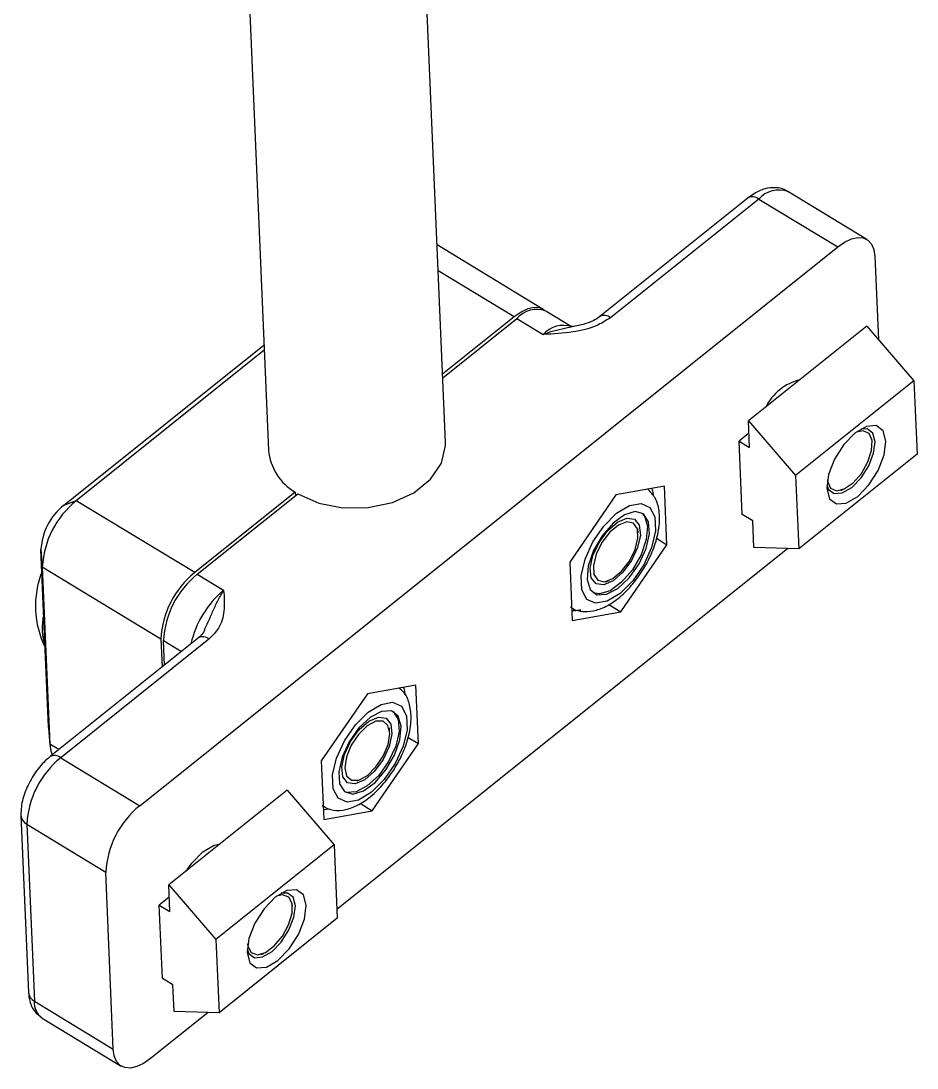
# Model space of a CAD drawing. Header units: millimetres. Extents: x -206 to 279, y 0 to 384.
# Drawn here: x -77.04 to -60.18, y 211.47 to 231.18 of the extents above; entities that cross this region are included whole.
import ezdxf

# ---------------------------------------------------------------- set-up
doc = ezdxf.new("R2010")
doc.units = ezdxf.units.MM

msp = doc.modelspace()

# ---------------------------------------------------------------- linework, layer by layer
at = {"color": 7, "linetype": 'Continuous', "lineweight": 25}
for p, q in [((-69.0529, 223.2393), (-69.904, 243.238)), ((-73.1304, 240.6551), (-72.3832, 223.0976)), ((-61.1206, 227.0634), (-62.6075, 227.9664)), ((-63.3551, 227.848), (-66.147, 225.6131)), ((-63.1569, 227.8259), (-65.9488, 225.5909)), ((-63.1569, 227.8259), (-61.6701, 226.9229)), ((-74.8099, 216.4041), (-61.6701, 226.9229)), ((-67.2116, 225.7459), (-69.2113, 226.9603)), ((-60.9716, 226.7436), (-60.905, 225.1788)), ((-66.6664, 225.4148), (-67.162, 225.7158)), ((-67.7611, 225.6054), (-69.1077, 224.5273)), ((-69.1049, 224.4599), (-67.7115, 225.5753)), ((-67.7115, 225.5753), (-67.2159, 225.2743)), ((-66.6703, 225.4154), (-66.6677, 225.4151)), ((-61.1238, 225.4316), (-63.3509, 223.6487)), ((-61.1238, 225.4316), (-60.2352, 224.4049)), ((-76.2422, 222.0585), (-72.4676, 225.0802)), ((-72.4634, 224.9809), (-76.0045, 222.1461)), ((-60.2352, 224.4049), (-62.4623, 222.6221)), ((-60.2352, 224.4049), (-60.1764, 223.0241)), ((-63.3509, 223.6487), (-62.4623, 222.6221)), ((-63.3296, 223.1488), (-63.3509, 223.6487)), ((-63.3411, 223.4187), (-63.5279, 223.2692)), ((-63.4691, 221.8884), (-63.5279, 223.2692)), ((-63.5279, 223.2692), (-63.3296, 223.1488)), ((-61.021, 223.2521), (-61.0253, 223.3083)), ((-60.1764, 223.0241), (-62.4035, 221.2413)), ((-62.4623, 222.6221), (-62.4035, 221.2413)), ((-64.9328, 222.4177), (-65.847, 222.2544)), ((-64.886, 221.3181), (-64.9328, 222.4177)), ((-61.6143, 222.3384), (-61.5625, 222.3605)), ((-71.8803, 222.3078), (-73.7742, 220.7917)), ((-73.7246, 220.7616), (-71.8316, 222.277)), ((-71.8803, 222.3078), (-71.8774, 222.2403)), ((-65.847, 222.2544), (-66.7145, 220.9915)), ((-76.0045, 222.1461), (-76.2422, 222.0585)), ((-73.7742, 220.7917), (-76.0045, 222.1461)), ((-63.2709, 221.768), (-63.4691, 221.8884)), ((-63.2496, 221.268), (-63.2709, 221.768)), ((-65.4275, 221.5387), (-65.4334, 221.6153)), ((-65.0839, 221.4383), (-64.886, 221.3181)), ((-76.6673, 221.2258), (-76.6422, 220.8971)), ((-76.5255, 217.8929), (-76.6673, 221.2258)), ((-62.6089, 221.2478), (-71.0962, 214.4534)), ((-65.7534, 220.0552), (-64.886, 221.3181)), ((-62.4035, 221.2413), (-63.2496, 221.268)), ((-66.7145, 220.9915), (-66.6677, 219.8919)), ((-74.4119, 219.5426), (-76.6422, 220.8971)), ((-76.6422, 220.8971), (-76.5004, 217.5641)), ((-73.7246, 220.7616), (-73.229, 220.4606)), ((-66.0397, 220.6169), (-65.969, 220.6471)), ((-65.9756, 220.1901), (-65.7534, 220.0552)), ((-66.6677, 219.8919), (-65.7534, 220.0552)), ((-73.7031, 219.5642), (-76.4949, 217.3292)), ((-73.5049, 219.542), (-76.2967, 217.307)), ((-74.4119, 219.5426), (-74.3895, 219.0147)), ((-74.3428, 219.0521), (-74.3624, 219.5125)), ((-69.6097, 218.6737), (-70.5239, 218.5104)), ((-69.5629, 217.5742), (-69.6097, 218.6737)), ((-70.5239, 218.5104), (-71.3913, 217.2475)), ((-76.5255, 217.8929), (-76.5004, 217.5641)), ((-76.5246, 217.8771), (-76.5255, 217.8929)), ((-76.5246, 217.8771), (-76.499, 217.5404)), ((-70.1044, 217.7947), (-70.1102, 217.8713)), ((-69.755, 217.6908), (-69.5629, 217.5742)), ((-70.4303, 216.3112), (-69.5629, 217.5742)), ((-76.2967, 217.307), (-74.8099, 216.4041)), ((-71.3913, 217.2475), (-71.3445, 216.1479)), ((-70.7166, 216.8729), (-70.6459, 216.9031)), ((-72.0365, 216.6956), (-74.2636, 214.9127)), ((-72.0365, 216.6956), (-71.1479, 215.6689)), ((-70.6597, 216.4505), (-70.4303, 216.3112)), ((-71.233, 216.3399), (-71.3522, 216.327)), ((-71.3445, 216.1479), (-70.4303, 216.3112)), ((-77.0448, 216.2221), (-76.903, 212.8891)), ((-76.9345, 216.058), (-75.4476, 215.155)), ((-76.9345, 216.058), (-76.7926, 212.725)), ((-71.1479, 215.6689), (-73.375, 213.8861)), ((-71.1479, 215.6689), (-71.0892, 214.2881)), ((-75.3058, 211.822), (-75.4476, 215.155)), ((-74.2636, 214.9127), (-73.375, 213.8861)), ((-74.2423, 214.4128), (-74.2636, 214.9127)), ((-74.2538, 214.6827), (-74.4406, 214.5332)), ((-74.3818, 213.1524), (-74.4406, 214.5332)), ((-74.4406, 214.5332), (-74.2423, 214.4128)), ((-71.9337, 214.5161), (-71.938, 214.5723)), ((-71.0892, 214.2881), (-73.3162, 212.5053)), ((-73.375, 213.8861), (-73.3162, 212.5053)), ((-72.527, 213.6024), (-72.4752, 213.6245)), ((-74.1836, 213.032), (-74.3818, 213.1524)), ((-74.1623, 212.532), (-74.1836, 213.032)), ((-76.7926, 212.725), (-75.3058, 211.822)), ((-73.5216, 212.5118), (-74.6073, 211.6427)), ((-73.3162, 212.5053), (-74.1623, 212.532)), ((-76.6436, 212.4051), (-75.1567, 211.5022))]:
    msp.add_line(p, q, dxfattribs=at)
at = {"color": 8, "linetype": 'Continuous', "lineweight": 25}
for p, q in [((-67.7611, 225.6054), (-69.1905, 226.4735)), ((-74.3624, 219.5125), (-74.0242, 219.3071)), ((-76.3304, 217.4609), (-76.5004, 217.5641))]:
    msp.add_line(p, q, dxfattribs=at)
at = {"color": 7, "linetype": 'Continuous', "lineweight": 25, "flags": 128}
for points in [[(-61.6701, 226.9229), (-61.5392, 227.0135), (-61.4121, 227.0732), (-61.2938, 227.0997), (-61.1888, 227.0919), (-61.1011, 227.0502), (-61.0341, 226.9762), (-60.9903, 226.8726), (-60.9716, 226.7436)], [(-67.1877, 225.7294), (-67.192, 225.7327), (-67.2797, 225.7744), (-67.3848, 225.7822), (-67.5031, 225.7557), (-67.6301, 225.696), (-67.7611, 225.6054)], [(-60.7626, 223.2688), (-60.8147, 223.4626), (-60.9436, 223.5591), (-61.1297, 223.5435), (-61.3447, 223.4183), (-61.5558, 223.2024), (-61.731, 222.9288), (-61.8435, 222.6391), (-61.8761, 222.3774), (-61.8241, 222.1835), (-61.6952, 222.0871), (-61.509, 222.1027), (-61.294, 222.2279), (-61.0829, 222.4438), (-60.9078, 222.7174), (-60.7953, 223.0071), (-60.7626, 223.2688)], [(-61.8651, 222.5388), (-61.8622, 222.5152), (-61.8065, 222.3854), (-61.6954, 222.3337), (-61.546, 222.3679), (-61.3809, 222.4829), (-61.2253, 222.6612), (-61.1029, 222.8755), (-61.0323, 223.0934), (-61.0243, 223.2815), (-61.0801, 223.4113), (-61.1911, 223.463), (-61.3187, 223.4384)], [(-60.9663, 223.2568), (-61.0094, 223.417), (-61.116, 223.4968), (-61.2343, 223.4945)], [(-71.8316, 222.277), (-71.4374, 222.1011), (-70.985, 222.0117), (-70.5109, 222.016), (-70.0536, 222.1137), (-69.6501, 222.2968), (-69.3332, 222.5505), (-69.1284, 222.8543), (-69.0525, 223.1835), (-69.0529, 223.2393)], [(-61.8759, 222.438), (-61.844, 222.3595), (-61.7374, 222.2797), (-61.5835, 222.2926), (-61.4057, 222.3962), (-61.2312, 222.5746), (-61.0864, 222.8009), (-60.9934, 223.0404), (-60.9663, 223.2568)], [(-66.427, 221.0428), (-66.2781, 221.3694), (-66.0716, 221.6701), (-65.8323, 221.9087), (-65.5892, 222.0563), (-65.3715, 222.0952), (-65.2055, 222.0207), (-65.1113, 221.8417), (-65.1001, 221.5799), (-65.1734, 221.2668), (-65.3223, 220.9402), (-65.5289, 220.6395), (-65.7682, 220.4009), (-66.0113, 220.2533), (-66.229, 220.2144), (-66.395, 220.2889), (-66.4892, 220.4679), (-66.5003, 220.7297), (-66.427, 221.0428)], [(-65.2763, 221.2484), (-65.2135, 221.5245), (-65.2301, 221.7507), (-65.3236, 221.8963), (-65.4815, 221.9419), (-65.6824, 221.8811), (-65.8993, 221.7222), (-66.1028, 221.4868), (-66.2654, 221.2064), (-66.3652, 220.9191), (-66.3887, 220.6637), (-66.3327, 220.4745), (-66.2048, 220.3773), (-66.0223, 220.385), (-65.8098, 220.4967), (-65.596, 220.6973), (-65.4097, 220.9597), (-65.2763, 221.2484)], [(-66.278, 221.114), (-66.1625, 221.3601), (-66.0004, 221.5803), (-65.8164, 221.7409), (-65.6386, 221.8176), (-65.4941, 221.7985), (-65.4047, 221.6867), (-65.3843, 221.4992), (-65.4357, 221.2645), (-65.5513, 221.0183), (-65.7134, 220.7981), (-65.8974, 220.6375), (-66.0751, 220.5609), (-66.2197, 220.5799), (-66.309, 220.6917), (-66.3295, 220.8792), (-66.278, 221.114)], [(-65.3617, 221.9195), (-65.3055, 221.858), (-65.2496, 221.6689), (-65.2731, 221.4134), (-65.3728, 221.1261), (-65.5355, 220.8458), (-65.7389, 220.6103), (-65.9558, 220.4514), (-66.1567, 220.3907), (-66.2766, 220.413)], [(-65.7381, 220.818), (-65.5903, 221.0104), (-65.4819, 221.2293), (-65.4296, 221.4415), (-65.4412, 221.6147), (-65.515, 221.7224), (-65.6398, 221.7483), (-65.7966, 221.6884), (-65.9615, 221.5518), (-66.1093, 221.3594), (-66.2177, 221.1405), (-66.27, 220.9283), (-66.2584, 220.7551), (-66.1846, 220.6474), (-66.0598, 220.6215), (-65.903, 220.6814), (-65.7381, 220.818)], [(-69.8503, 217.5228), (-69.9992, 217.1962), (-70.2058, 216.8955), (-70.445, 216.6569), (-70.6882, 216.5093), (-70.9059, 216.4704), (-71.0718, 216.5449), (-71.1661, 216.7239), (-71.1772, 216.9857), (-71.1039, 217.2988), (-70.955, 217.6254), (-70.7485, 217.9261), (-70.5092, 218.1647), (-70.266, 218.3123), (-70.0484, 218.3512), (-69.8824, 218.2767), (-69.7882, 218.0977), (-69.777, 217.8359), (-69.8503, 217.5228)], [(-71.0011, 217.3172), (-71.0638, 217.0411), (-71.0473, 216.815), (-70.9537, 216.6693), (-70.7958, 216.6237), (-70.5949, 216.6845), (-70.378, 216.8434), (-70.1746, 217.0789), (-70.012, 217.3592), (-69.9122, 217.6465), (-69.8887, 217.9019), (-69.9446, 218.0911), (-70.0725, 218.1883), (-70.2551, 218.1806), (-70.4676, 218.0689), (-70.6814, 217.8683), (-70.8676, 217.6059), (-71.0011, 217.3172)], [(-70.1126, 217.5205), (-70.2282, 217.2743), (-70.3903, 217.0541), (-70.5742, 216.8935), (-70.752, 216.8169), (-70.8966, 216.8359), (-70.9859, 216.9477), (-71.0064, 217.1352), (-70.9549, 217.37), (-70.8393, 217.6162), (-70.6772, 217.8363), (-70.4933, 217.9969), (-70.3155, 218.0736), (-70.1709, 218.0545), (-70.0816, 217.9427), (-70.0611, 217.7552), (-70.1126, 217.5205)], [(-70.0386, 218.1755), (-70.0382, 218.1753), (-69.9447, 218.0296), (-69.9282, 217.8034), (-69.9909, 217.5274)], [(-70.5239, 216.9758), (-70.362, 217.134), (-70.2252, 217.3389), (-70.1343, 217.5594), (-70.1031, 217.7618), (-70.1364, 217.9154), (-70.2291, 217.9967), (-70.3672, 217.9935), (-70.5295, 217.9061), (-70.6914, 217.7478), (-70.8282, 217.5429), (-70.9191, 217.3224), (-70.9502, 217.12), (-70.9169, 216.9664), (-70.8242, 216.8851), (-70.6862, 216.8884), (-70.5239, 216.9758)], [(-76.5004, 217.5641), (-76.4816, 217.435), (-76.4545, 217.3615)], [(-69.9909, 217.5274), (-70.1244, 217.2386), (-70.3106, 216.9763), (-70.5244, 216.7757), (-70.7369, 216.664), (-70.9195, 216.6562), (-70.9534, 216.669)], [(-73.6214, 215.5338), (-73.4104, 215.6594), (-73.2966, 215.6869)], [(-73.9374, 215.1739), (-73.8288, 215.3245), (-73.6214, 215.5338)], [(-71.6753, 214.5328), (-71.7274, 214.7266), (-71.8563, 214.8231), (-72.0424, 214.8075), (-72.2574, 214.6823), (-72.4685, 214.4664), (-72.6437, 214.1928), (-72.7562, 213.9031), (-72.7888, 213.6414), (-72.7368, 213.4475), (-72.6079, 213.3511), (-72.4217, 213.3667), (-72.2067, 213.4919), (-71.9956, 213.7078), (-71.8205, 213.9814), (-71.708, 214.2711), (-71.6753, 214.5328)], [(-72.1228, 213.9473), (-72.0052, 214.1636), (-71.941, 214.3798), (-71.94, 214.5629), (-72.0024, 214.6849), (-72.1185, 214.7275), (-72.2314, 214.7024)], [(-71.879, 214.5208), (-71.9221, 214.681), (-72.0287, 214.7608), (-72.1471, 214.7585)], [(-72.7886, 213.702), (-72.7567, 213.6235), (-72.6501, 213.5437), (-72.4962, 213.5566), (-72.3184, 213.6602), (-72.1439, 213.8387), (-71.9991, 214.0649), (-71.9061, 214.3044), (-71.879, 214.5208)], [(-72.7778, 213.8028), (-72.7719, 213.7618), (-72.7096, 213.6398), (-72.5934, 213.5972), (-72.4411, 213.6407), (-72.2758, 213.7637), (-72.1228, 213.9473)], [(-74.6073, 211.6427), (-74.7382, 211.5521), (-74.8652, 211.4924), (-74.9836, 211.4659), (-75.0886, 211.4737), (-75.1763, 211.5154), (-75.2433, 211.5894), (-75.287, 211.693), (-75.3058, 211.822)]]:
    msp.add_lwpolyline(points, dxfattribs=at)
at = {"color": 8, "linetype": 'Continuous', "lineweight": 25}
for centre, radius, start, end in [((-62.7747, 227.4759), 0.5183, 71.1735, 137.51734), ((-63.2721, 227.6935), 0.1754, 48.98911, 118.25519), ((-66.0638, 225.4588), 0.1752, 48.95796, 118.4541), ((-66.8386, 224.9461), 0.5001, 70.25112, 138.97719), ((-72.0493, 219.0482), 1.8403, 129.86963, 167.37297), ((-73.6209, 219.4016), 0.1822, 50.44014, 116.80416), ((-76.4128, 217.1666), 0.1822, 50.43854, 116.8156), ((-76.8393, 216.2411), 0.2064, 185.3026, 242.54021), ((-76.6975, 212.9081), 0.2063, 185.27976, 242.54142), ((-76.4338, 212.6975), 0.3599, 175.62481, 234.3433)]:
    msp.add_arc(centre, radius, start, end, dxfattribs=at)
at = {"color": 7, "linetype": 'Continuous', "lineweight": 25}
for centre, radius, start, end in [((-67.3355, 225.2494), 0.4976, 69.60381, 139.08703), ((-62.1455, 223.4684), 0.9838, 104.02053, 153.3364), ((-71.3751, 223.1846), 1.0119, 184.93291, 240.04834), ((-75.5204, 221.1652), 1.1485, 128.93373, 176.97152), ((-74.9219, 220.806), 1.7228, 128.93373, 176.97152), ((-75.01, 220.1636), 1.7622, 158.50092, 206.37257), ((-72.6916, 219.4516), 1.7228, 128.93373, 176.97152), ((-72.642, 219.4215), 1.7228, 128.93373, 176.97152), ((-75.4515, 219.7475), 1.193, 167.34422, 197.52927), ((-75.2141, 215.967), 1.7228, 128.93373, 176.97152), ((-73.7273, 215.064), 1.7228, 128.93373, 176.97152)]:
    msp.add_arc(centre, radius, start, end, dxfattribs=at)
for points, knots in [([(-62.6059, 227.9586), (-62.614, 227.9659), (-62.676, 228.0212), (-62.8373, 228.0481), (-63.0469, 228.0268), (-63.2191, 227.9492), (-63.3189, 227.875), (-63.3551, 227.848)], [0, 0, 0, 0, 0.0404613, 0.3074558, 0.5605428, 0.8407633, 1, 1, 1, 1]), ([(-65.9488, 225.5909), (-66.0341, 225.5362), (-66.236, 225.4067), (-66.6864, 225.3072), (-67.027, 225.2855), (-67.2149, 225.2744), (-67.2159, 225.2743)], [0, 0, 0, 0, 0.2477487, 0.5867289, 0.9978186, 1, 1, 1, 1]), ([(-66.1479, 225.6129), (-66.1495, 225.6115), (-66.178, 225.5851), (-66.2823, 225.5266), (-66.4682, 225.4569), (-66.6212, 225.4317), (-66.7036, 225.4181)], [0, 0, 0, 0, 0.0161317, 0.2871625, 0.6158513, 1, 1, 1, 1]), ([(-66.6973, 220.147), (-66.6884, 220.1392), (-66.6202, 220.0794), (-66.4424, 220.0514), (-66.206, 220.0758), (-65.9582, 220.1863), (-65.7047, 220.3781), (-65.4621, 220.6463), (-65.257, 220.9632), (-65.1061, 221.3024), (-65.021, 221.6436), (-65.0184, 221.9452), (-65.0872, 222.1975), (-65.193, 222.3106), (-65.2417, 222.3626)], [0, 0, 0, 0, 0.01212656, 0.09269776, 0.17108095, 0.25697058, 0.35262853, 0.45006962, 0.54652689, 0.64315172, 0.74119534, 0.84274127, 0.92771264, 1, 1, 1, 1]), ([(-65.1665, 222.376), (-65.159, 222.3447), (-65.1475, 222.2974), (-65.1437, 222.2539), (-65.1423, 222.2392)], [0, 0, 0, 0, 0.6625743, 1, 1, 1, 1]), ([(-73.229, 220.4606), (-73.229, 220.4599), (-73.2189, 220.3286), (-73.2031, 220.0904), (-73.2826, 219.7656), (-73.4389, 219.6084), (-73.5049, 219.542)], [0, 0, 0, 0, 0.0021814, 0.4132711, 0.7522513, 1, 1, 1, 1]), ([(-66.5066, 220.0871), (-66.5365, 220.0824), (-66.5888, 220.0742), (-66.6493, 220.0715), (-66.6753, 220.0703)], [0, 0, 0, 0, 0.5696471, 1, 1, 1, 1]), ([(-73.5903, 219.7084), (-73.6073, 219.6715), (-73.6302, 219.6222), (-73.6921, 219.5772), (-73.7079, 219.5658)], [0, 0, 0, 0, 0.7455312, 1, 1, 1, 1]), ([(-71.3782, 216.4114), (-71.3259, 216.3802), (-71.2069, 216.3093), (-70.9822, 216.3126), (-70.7408, 216.3856), (-70.4883, 216.5432), (-70.2377, 216.7818), (-70.0142, 217.082), (-69.8727, 217.3506), (-69.7878, 217.5691), (-69.7225, 217.7903), (-69.6859, 218.0608), (-69.7245, 218.331), (-69.8079, 218.5261), (-69.9006, 218.595), (-69.9296, 218.6166)], [0, 0, 0, 0, 0.061184, 0.1391869, 0.220529, 0.312184, 0.4094307, 0.5057426, 0.6016402, 0.6425055, 0.6936524, 0.7928126, 0.8832849, 0.9634336, 1, 1, 1, 1]), ([(-69.8434, 218.632), (-69.8359, 218.6007), (-69.8243, 218.553), (-69.8204, 218.5091), (-69.8191, 218.494)], [0, 0, 0, 0, 0.6565402, 1, 1, 1, 1]), ([(-76.4949, 217.3292), (-76.5359, 217.2936), (-76.6524, 217.1924), (-76.8208, 216.9743), (-76.9694, 216.6831), (-77.0418, 216.4261), (-77.044, 216.2761), (-77.0448, 216.2221)], [0, 0, 0, 0, 0.1310997, 0.3728842, 0.6133961, 0.8606319, 1, 1, 1, 1]), ([(-76.903, 212.8891), (-76.8971, 212.8337), (-76.8834, 212.7054), (-76.8029, 212.5274), (-76.6936, 212.4481), (-76.6452, 212.413)], [0, 0, 0, 0, 0.2969682, 0.6884945, 1, 1, 1, 1])]:
    msp.add_open_spline(points, degree=3, knots=knots, dxfattribs=at)
at = {"color": 8, "linetype": 'Continuous', "lineweight": 25}
for points, knots in [([(-67.2159, 225.2743), (-67.2148, 225.2748), (-67.1838, 225.2877), (-67.0111, 225.3562), (-66.8423, 225.3882), (-66.703, 225.4146)], [0, 0, 0, 0, 0.0062667, 0.1798134, 1, 1, 1, 1]), ([(-73.5905, 219.7084), (-73.5463, 219.807), (-73.4704, 219.9766), (-73.3695, 220.207), (-73.2911, 220.3563), (-73.2437, 220.4366), (-73.2295, 220.4598), (-73.229, 220.4606)], [0, 0, 0, 0, 0.3619294, 0.6225706, 0.8870642, 0.9960641, 1, 1, 1, 1])]:
    msp.add_open_spline(points, degree=3, knots=knots, dxfattribs=at)

doc.saveas('drawing.dxf')
